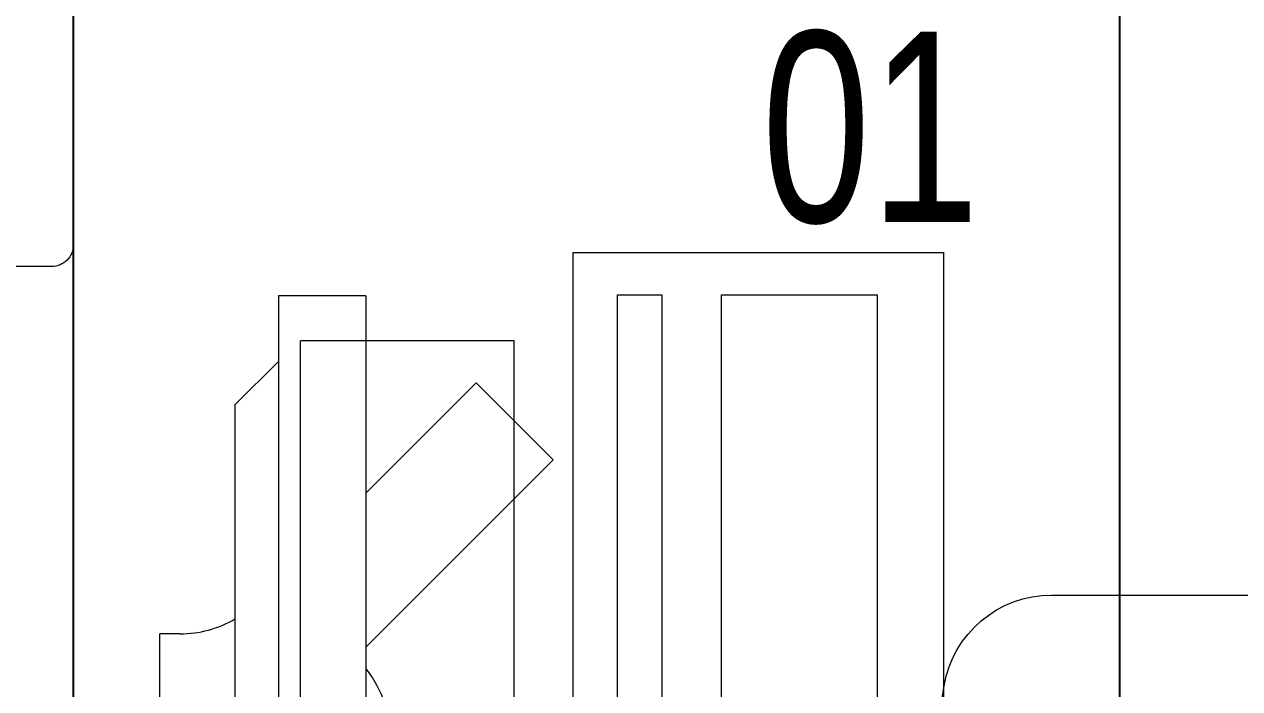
# Model space of a CAD drawing. Extents: x -12260 to 304645, y -29287 to 19916.
# Drawn here: x 19193 to 19751, y 3481 to 3786 of the extents above; entities that cross this region are included whole.
import ezdxf

# ---------------------------------------------------------------- set-up
doc = ezdxf.new("R2010")
doc.units = 0
doc.header["$LTSCALE"] = 0.25
doc.linetypes.add('DASHDOT', pattern=[25.4, 12.7, -6.35, 0, -6.35])
for name, color, linetype, lineweight in [('01-First Floor$0$72_EGR_EQP_TAG', 142, 'Continuous', 5), ('01-First Floor$0$LOADING', 253, 'Continuous', 5), ('01-First Floor$0$SANIT', 250, 'Continuous', 5), ('01-First Floor$0$Walls', 251, 'Continuous', 5), ('E-LITE-CLNG-CNDT', 6, 'DASHDOT', 35)]:
    doc.layers.add(name, color=color, linetype=linetype, lineweight=lineweight)
doc.layers.add('01-First Floor$0$FALSE CEILING', color=251, linetype='Continuous')
doc.styles.add('01-First Floor$0$X3G_ENTITY_257CFD', font='swisscl.ttf', dxfattribs={"height": 200})

# ---------------------------------------------------------------- blocks, each defined once
blk = doc.blocks.new('01-First Floor$0$WC manta')
at = {"layer": '01-First Floor$0$SANIT'}
for p, q in [((-0.1300000000000026, 0.1799999999999784), (-0.1300000000000021, -0.1800000000000352)), ((-0.120000000000001, -0.1900000000000404), (0.410000000000077, -0.1899999999998272))]:
    blk.add_line(p, q, dxfattribs=at)
blk.add_arc((-0.1200000000000023, -0.1800000000000352), 0.01, 180, 270.0000000000084, dxfattribs=at)
blk = doc.blocks.new('01-First Floor$0$ITCWLS1-P')
at = {"layer": '01-First Floor$0$LOADING'}
for p, q in [((-0.1699999999364366, 0.4500000000224986), (-0.1699999999982538, 2.177102942368947e-11)), ((-0.1699999999400745, 0.4500000000224986), (5.8179239204037e-11, 0.4500000000006708)), ((5.8179239204037e-11, 0.4500000000006708), (0, -5.684341886080801e-14)), ((-0.265089450882698, 0.4300000000221189, 5.314275900412946e-09), (-0.3050894508817521, 0.4300000000222326, 5.3202569008301e-09)), ((-0.3050894508817521, 0.4300000000222326, 5.3202569008301e-09), (-0.3050894508804873, 0.02000000002220759, 5.343067100739562e-09)), ((-0.265089450882698, 0.4300000000221189, 5.314275900412946e-09), (-0.2650894508814332, 0.0200000000220939, 5.33708610118977e-09)), ((-0.1495693687724042, 0.4304734261704652), (-0.1291389324400143, 0.4304734261667704)), ((-0.1291389324400143, 0.4304734261667704), (-0.1291389324433112, 0.4089273506178301)), ((-0.1969999999456604, 0.4093850739918139), (-0.2949999999728163, 0.409385074006309)), ((-0.2949999999692636, 0.0263850739974032), (-0.2949999999146087, 0.409385074006309)), ((-0.1969999999965069, 0.0263850739865461), (-0.1969999999456604, 0.4093850739918139)), ((-0.3250894508822739, 0.3800000000193791, 5.32572680053689e-09), (-0.3050894508818089, 0.4000000000197019, 5.321744499936498e-09)), ((-0.3250894508822739, 0.3800000000193791, 5.32572680053689e-09), (-0.325089450880796, 0.07000000002517481, 5.343578302063889e-09)), ((-0.3503228691952387, 0.2750000000220325), (-0.3596121910766215, 0.2750000000220325)), ((-0.3596121910766215, 0.1750000000220666), (-0.3596121910766215, 0.2750000000220325))]:
    blk.add_line(p, q, dxfattribs=at)
at = {"layer": '01-First Floor$0$LOADING', "extrusion": (2.482808999990439e-10, 3.184079999999999e-10, -1)}
for p, q in [((-0.2650894508823001, 0.3395227402161254), (-0.2144258003355617, 0.3901863907624943)), ((-0.1790704612764102, 0.3548310517031723), (-0.2144258003355617, 0.3901863907624943)), ((-0.2650894508822148, 0.2688120620978225), (-0.1790704612764102, 0.3548310517031723))]:
    blk.add_line(p, q, dxfattribs=at)
at = {"layer": '01-First Floor$0$LOADING'}
blk.add_lwpolyline([(-0.1291389324433112, 0.4089273506178301), (-0.1291389324869954, 0.09995759135557591), (-0.1495693688193853, 0.0999575913592139), (-0.1495693687722905, 0.4304734261704652)], dxfattribs=at)
blk.add_lwpolyline([(-0.1018984156073657, 0.4304734261639851), (-0.03039169360621941, 0.430473426156766), (-0.03039169363538008, 0.2294380549173525), (-0.1018984156364695, 0.2294380549245716)], close=True, dxfattribs=at)
for centre, radius, start, end in [((-0.3503228691952245, 0.3250000000221007), 0.05000000000000001, 270, 300.3093402523127), ((-0.308901512958073, 0.2250000000221348), 0.05564149926652642, 321.94310604671, 38.05689395328996)]:
    blk.add_arc(centre, radius, start, end, dxfattribs=at)
blk = doc.blocks.new('01-First Floor$0$GF21018-P')
at = {"color": 0}
blk.add_line((-0.2206958158158443, 0.4756307261486727), (-0.2206958158158443, 0.0674977280054634), dxfattribs=at)
for centre, radius, start, end in [((-0.0001010474000793, -0.5294775460345988), 1.069482816835118, 80.36711584008485, 99.63288415991525), ((-0.1706958158158436, 0.4756307261486727), 0.05, 99.63288415991494, 180)]:
    blk.add_arc(centre, radius, start, end, dxfattribs=at)
blk = doc.blocks.new('01-First Floor')
at = {"layer": '01-First Floor$0$FALSE CEILING'}
blk.add_line((19695.56364585449, 4529.999999998252, -0.104457517176754), (19695.56364585449, 2629.099253998427, -0.104457517176754), dxfattribs=at)
at = {"layer": '01-First Floor$0$FALSE CEILING', "elevation": 5.889685835980263e-07}
blk.add_lwpolyline([(23215.46588301923, 1447.622068907383), (19215.56364585491, 1447.622068907383), (19215.56364585491, 5009.999999999259), (23215.46588301923, 5009.999999999259)], close=True, dxfattribs=at)
at = {"layer": '01-First Floor$0$LOADING'}
blk.add_line((19695.56364585446, 4529.999999998239, -0.1044575172351263), (19695.56364585446, 2629.099253998414, -0.1044575172351263), dxfattribs=at)
at = {"layer": '01-First Floor$0$Walls'}
blk.add_line((19215.56364585442, 1447.62206890728), (19215.56364585488, 5009.999999999243), dxfattribs=at)
at = {"layer": '01-First Floor$0$LOADING', "extrusion": (8.013725652657181e-06, 1.939881063847324e-16, 0.9999999999678902), "xscale": 1000.000000000012, "yscale": 1000.000000000012, "zscale": 1000.000000000012}
blk.add_blockref('01-First Floor$0$ITCWLS1-P', (19614.75944615939, 3231.468581723461, 0.05153176484967027), dxfattribs=at)
at = {"layer": '01-First Floor$0$LOADING', "extrusion": (7.774263848676225e-06, 2.240207019314477e-05, 0.9999999997188542), "xscale": -1000, "yscale": 1000.000000000001, "zscale": 1000, "rotation": 90.00141075505213}
blk.add_blockref('01-First Floor$0$GF21018-P', (20140.04120000765, 3303.572733360861, 0.1338352047059847), dxfattribs=at)
at = {"layer": '01-First Floor$0$SANIT', "xscale": -999.9999999999995, "yscale": 999.9999999999995, "zscale": 999.9999999999995}
blk.add_blockref('01-First Floor$0$WC manta', (19085.56364585488, 3864.999999993772), dxfattribs=at)
at = {"layer": '01-First Floor$0$72_EGR_EQP_TAG', "insert": (19581.24848306901, 3782.808133121056, -0.1056555360975528), "char_height": 87.47307164393662, "attachment_point": 2, "style": '01-First Floor$0$X3G_ENTITY_257CFD'}
blk.add_mtext('01', dxfattribs=at)

msp = doc.modelspace()

# ---------------------------------------------------------------- block references
at = {"layer": 'E-LITE-CLNG-CNDT'}
msp.add_blockref('01-First Floor', (0, 0), dxfattribs=at)

doc.saveas('drawing.dxf')
